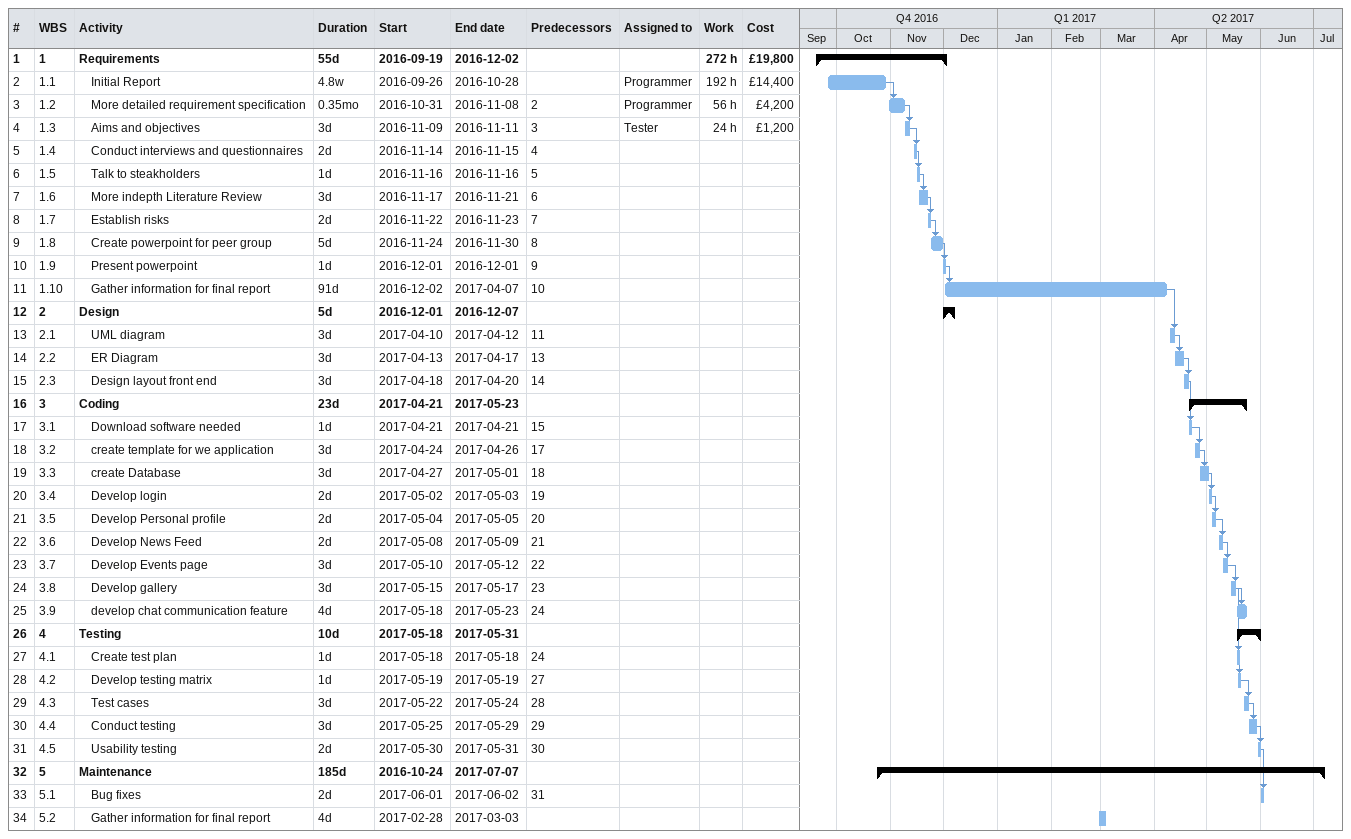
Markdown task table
| ID | WBS | Task | Duration | Start | Finish | Predecessors | Resources | Work (h) | Cost (£) |
|---|---|---|---|---|---|---|---|---|---|
| 1 | 1 | **Requirements** | 55d | 2016-09-19 | 2016-12-02 |  |  | 272 | 19800 |
| 2 | 1.1 | Initial Report | 4.8w | 2016-09-26 | 2016-10-28 |  | Programmer | 192 | 14400 |
| 3 | 1.2 | More detailed requirement specification | 0.35mo | 2016-10-31 | 2016-11-08 | 2 | Programmer | 56 | 4200 |
| 4 | 1.3 | Aims and objectives | 3d | 2016-11-09 | 2016-11-11 | 3 | Tester | 24 | 1200 |
| 5 | 1.4 | Conduct interviews and questionnaires | 2d | 2016-11-14 | 2016-11-15 | 4 |  |  |  |
| 6 | 1.5 | Talk to steakholders | 1d | 2016-11-16 | 2016-11-16 | 5 |  |  |  |
| 7 | 1.6 | More indepth Literature Review | 3d | 2016-11-17 | 2016-11-21 | 6 |  |  |  |
| 8 | 1.7 | Establish risks | 2d | 2016-11-22 | 2016-11-23 | 7 |  |  |  |
| 9 | 1.8 | Create powerpoint for peer group | 5d | 2016-11-24 | 2016-11-30 | 8 |  |  |  |
| 10 | 1.9 | Present powerpoint | 1d | 2016-12-01 | 2016-12-01 | 9 |  |  |  |
| 11 | 1.10 | Gather information for final report | 91d | 2016-12-02 | 2017-04-07 | 10 |  |  |  |
| 12 | 2 | **Design** | 5d | 2016-12-01 | 2016-12-07 |  |  |  |  |
| 13 | 2.1 | UML diagram | 3d | 2017-04-10 | 2017-04-12 | 11 |  |  |  |
| 14 | 2.2 | ER Diagram | 3d | 2017-04-13 | 2017-04-17 | 13 |  |  |  |
| 15 | 2.3 | Design layout front end | 3d | 2017-04-18 | 2017-04-20 | 14 |  |  |  |
| 16 | 3 | **Coding** | 23d | 2017-04-21 | 2017-05-23 |  |  |  |  |
| 17 | 3.1 | Download software needed | 1d | 2017-04-21 | 2017-04-21 | 15 |  |  |  |
| 18 | 3.2 | create template for we application | 3d | 2017-04-24 | 2017-04-26 | 17 |  |  |  |
| 19 | 3.3 | create Database | 3d | 2017-04-27 | 2017-05-01 | 18 |  |  |  |
| 20 | 3.4 | Develop login | 2d | 2017-05-02 | 2017-05-03 | 19 |  |  |  |
| 21 | 3.5 | Develop Personal profile | 2d | 2017-05-04 | 2017-05-05 | 20 |  |  |  |
| 22 | 3.6 | Develop News Feed | 2d | 2017-05-08 | 2017-05-09 | 21 |  |  |  |
| 23 | 3.7 | Develop Events page | 3d | 2017-05-10 | 2017-05-12 | 22 |  |  |  |
| 24 | 3.8 | Develop gallery | 3d | 2017-05-15 | 2017-05-17 | 23 |  |  |  |
| 25 | 3.9 | develop chat communication feature | 4d | 2017-05-18 | 2017-05-23 | 24 |  |  |  |
| 26 | 4 | **Testing** | 10d | 2017-05-18 | 2017-05-31 |  |  |  |  |
| 27 | 4.1 | Create test plan | 1d | 2017-05-18 | 2017-05-18 | 24 |  |  |  |
| 28 | 4.2 | Develop testing matrix | 1d | 2017-05-19 | 2017-05-19 | 27 |  |  |  |
| 29 | 4.3 | Test cases | 3d | 2017-05-22 | 2017-05-24 | 28 |  |  |  |
| 30 | 4.4 | Conduct testing | 3d | 2017-05-25 | 2017-05-29 | 29 |  |  |  |
| 31 | 4.5 | Usability testing | 2d | 2017-05-30 | 2017-05-31 | 30 |  |  |  |
| 32 | 5 | **Maintenance** | 185d | 2016-10-24 | 2017-07-07 |  |  |  |  |
| 33 | 5.1 | Bug fixes | 2d | 2017-06-01 | 2017-06-02 | 31 |  |  |  |
| 34 | 5.2 | Gather information for final report | 4d | 2017-02-28 | 2017-03-03 |  |  |  |  |
